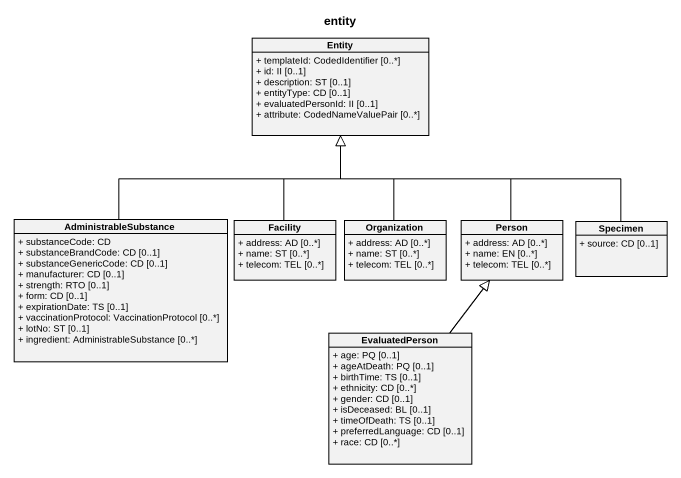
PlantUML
@startuml
title entity
hide circle
hide empty members
skinparam classAttributeIconSize 0
class "Entity" as Entity_ {
  + templateId: CodedIdentifier [0..*]
  + id: II [0..1]
  + description: ST [0..1]
  + entityType: CD [0..1]
  + evaluatedPersonId: II [0..1]
  + attribute: CodedNameValuePair [0..*]
}
class AdministrableSubstance {
  + substanceCode: CD
  + substanceBrandCode: CD [0..1]
  + substanceGenericCode: CD [0..1]
  + manufacturer: CD [0..1]
  + strength: RTO [0..1]
  + form: CD [0..1]
  + expirationDate: TS [0..1]
  + vaccinationProtocol: VaccinationProtocol [0..*]
  + lotNo: ST [0..1]
  + ingredient: AdministrableSubstance [0..*]
}
class Facility {
  + address: AD [0..*]
  + name: ST [0..*]
  + telecom: TEL [0..*]
}
class Organization {
  + address: AD [0..*]
  + name: ST [0..*]
  + telecom: TEL [0..*]
}
class "Person" as Person_ {
  + address: AD [0..*]
  + name: EN [0..*]
  + telecom: TEL [0..*]
}
class Specimen {
  + source: CD [0..1]
}
class EvaluatedPerson {
  + age: PQ [0..1]
  + ageAtDeath: PQ [0..1]
  + birthTime: TS [0..1]
  + ethnicity: CD [0..*]
  + gender: CD [0..1]
  + isDeceased: BL [0..1]
  + timeOfDeath: TS [0..1]
  + preferredLanguage: CD [0..1]
  + race: CD [0..*]
}
AdministrableSubstance -up-|> Entity_
Facility -up-|> Entity_
Organization -up-|> Entity_
Person_ -up-|> Entity_
Specimen -left-|> Entity_
EvaluatedPerson -up-|> Person_
@enduml
